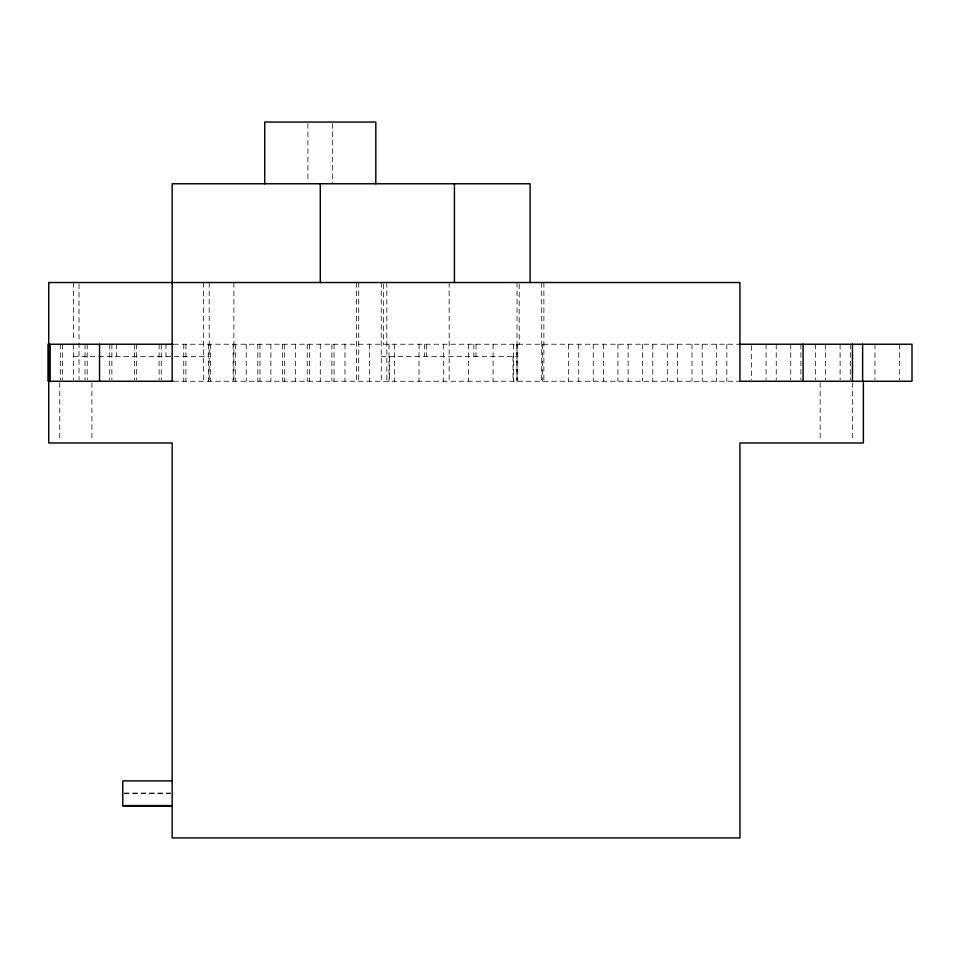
<?xml version="1.0" encoding="UTF-8"?>
<svg xmlns="http://www.w3.org/2000/svg" width="960" height="960" viewBox="0 0 960 960"><rect width="100%" height="100%" fill="white"/><g stroke="black" fill="none" stroke-linecap="round" stroke-linejoin="round"><path stroke-width="0.72" stroke-dasharray="4.8 3.6" d="M173.592 344.232L738.612 344.232M73.416 356.58L209.196 356.58M381.252 356.568L517.032 356.568M173.592 381.252L739.2 381.252M124.284 793.068L170.664 793.068M124.284 793.428L170.664 793.428M899.652 344.232L899.652 379.776M874.968 344.232L874.968 379.776M852.348 382.728L852.348 441.504M850.284 344.232L850.284 379.776M840.108 344.232L840.108 379.776M825.6 344.232L825.6 379.776M820.164 382.728L820.164 441.504M815.424 344.232L815.424 379.776M800.916 344.232L800.916 379.776M790.74 344.232L790.74 379.776M776.232 344.232L776.232 379.776M766.056 344.232L766.056 379.776M751.548 345.708L751.548 379.776M726.852 344.232L726.852 381.252M716.676 344.232L716.676 381.252M702.168 344.232L702.168 381.252M691.992 344.232L691.992 381.252M677.484 344.232L677.484 381.252M667.308 344.232L667.308 381.252M652.8 344.232L652.8 381.252M642.624 344.232L642.624 381.252M628.116 344.232L628.116 381.252M617.94 344.232L617.94 381.252M603.432 344.232L603.432 381.252M593.256 344.232L593.256 381.252M578.748 344.232L578.748 381.252M568.572 344.232L568.572 381.252M543.876 282.516L543.876 381.252M542.448 344.232L542.448 381.264M541.716 282.516L541.716 381.252M519.192 283.98L519.192 344.232M517.764 344.232L517.764 381.264M517.032 282.516L517.032 381.252M516.756 344.232L516.756 381.252M513.612 344.232L513.612 381.252M513 356.568L513 381.252M493.08 344.232L493.08 381.264M475.992 344.232L475.992 356.568M473.832 344.232L473.832 356.568M468.396 344.232L468.396 381.264M449.148 282.516L449.148 381.252M443.7 344.232L443.7 381.264M426.624 344.232L426.624 356.568M424.452 344.232L424.452 356.568M419.016 344.232L419.016 381.264M394.332 344.232L394.332 381.264M389.628 356.568L389.628 381.252M389.004 344.232L389.028 381.252M386.844 282.516L386.844 381.252M383.424 283.98L383.424 344.232M381.252 282.516L381.252 381.252M369.648 344.232L369.648 381.264M358.74 282.516L358.74 381.252M356.568 282.516L356.568 381.252M344.964 344.232L344.964 381.264M334.056 344.232L334.056 381.252M332.616 123.528L332.616 183.768M331.884 344.232L331.884 381.252M320.28 344.232L320.28 381.264M309.372 344.232L309.372 381.252M307.932 123.528L307.932 182.304M307.2 344.232L307.2 381.252M295.596 344.232L295.596 381.264M284.676 344.232L284.676 381.252M282.516 344.232L282.516 381.252M270.9 344.232L270.9 381.264M259.992 344.232L259.992 381.252M257.832 344.232L257.832 381.252M246.216 344.232L246.216 381.264M235.308 344.232L235.308 381.252M233.88 282.528L233.88 381.264M233.148 344.232L233.148 381.252M210.624 344.232L210.624 381.252M209.196 282.528L209.196 381.264M208.452 344.232L208.452 381.252M203.604 282.528L203.604 381.264M185.94 344.232L185.94 381.252M183.768 344.232L183.768 381.252M165.996 344.232L165.996 356.58M161.256 344.232L161.256 379.776M159.084 344.232L159.084 379.776M136.572 344.232L136.572 379.776M134.4 344.232L134.4 379.776M116.616 344.232L116.616 356.58M111.876 344.232L111.876 379.776M109.716 344.232L109.716 379.776M91.932 382.728L91.932 441.504M87.192 344.232L87.192 379.776M85.032 344.232L85.032 379.776M79.02 284.016L79.02 379.764M73.416 282.528L73.416 341.304M73.416 344.232L73.416 379.812M62.508 344.232L62.508 379.776M60.348 344.232L60.348 379.776M59.76 382.728L59.76 441.504"/><path stroke-width="1.44" d="M49.68 344.232L48 344.232L48 381.252L173.04 381.252M173.04 344.232L50.172 344.232L50.172 381.252M739.2 344.232L912 344.232L912 381.252L739.932 381.252L739.932 282.516L48.732 282.528L48.732 442.968L172.164 442.968L172.164 837.948L739.932 837.948L739.932 442.968L863.364 442.968L863.364 381.252M172.164 780.9L122.796 780.9L122.796 805.944L172.164 805.944M122.796 805.584L172.164 805.584M862.632 344.232L862.632 381.252M852.456 344.232L852.456 381.252M803.088 344.232L803.088 381.252M530.1 282.516L530.1 183.768L172.164 183.768L172.164 381.252M454.428 183.768L454.428 282.516M375.816 183.768L375.816 122.052L264.732 122.052L264.732 183.768M320.28 183.768L320.28 282.516M99.552 344.232L99.552 381.252"/></g></svg>
